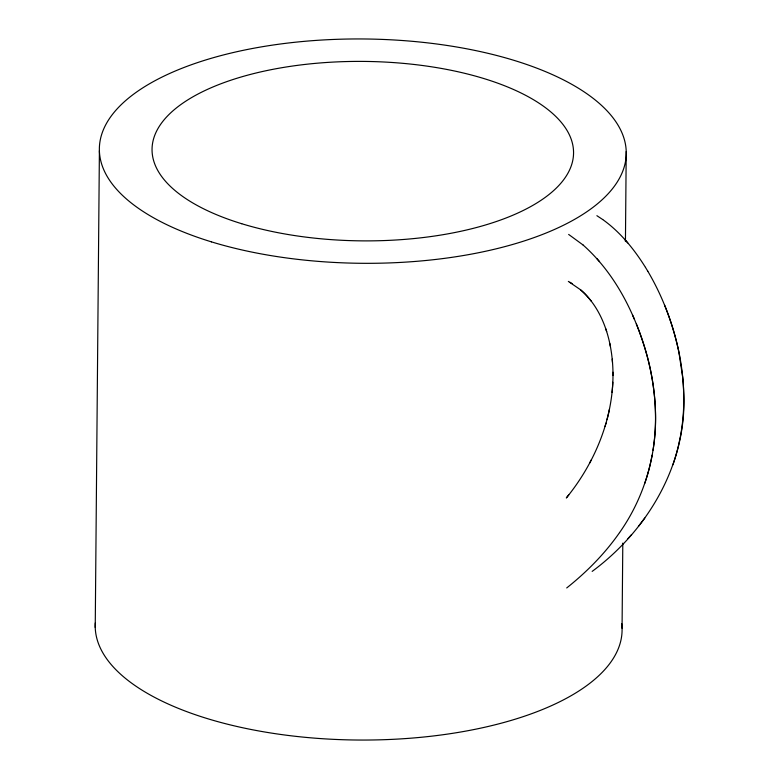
<?xml version="1.0" encoding="UTF-8"?>
<svg xmlns="http://www.w3.org/2000/svg" width="779" height="779" viewBox="0 0 779 779"><rect width="100%" height="100%" fill="white"/><g stroke="black" fill="none" stroke-linecap="round" stroke-linejoin="round"><path stroke-width="1.17" d="M95.233 627.475L99.4 150.746M622.061 628.254L622.801 543.119M625.44 241.519L626.219 151.525M609.791 343.422C621.204 398.205 601.037 455.501 566.314 497.976L568.738 494.908M619.568 532.583C644.457 497.362 657.135 453.933 655.421 410.864A215.15 164.729 56.4 0 0 654.438 395.956L653.893 390.98A228.559 175.002 56.4 0 0 651.663 376.169L650.718 371.262A216.543 165.8 56.4 0 0 647.3 356.655C635.83 314.969 615.77 274.033 583.033 244.957M652.198 455.053L650.173 464.654A249.085 190.709 56.4 0 1 644.691 483.535M605.049 426.473L606.052 423.075M592.167 571.396C648.089 530.032 687.623 463.067 683.66 392.129A215.15 164.729 56.4 0 0 682.677 377.211L678.957 352.527A216.543 165.8 56.4 0 0 675.539 337.911C669.336 314.58 660.086 292.037 647.807 271.238M589.576 463.164L591.31 459.902M619.568 532.583C604.942 553.626 586.723 572 566.713 587.95M644.808 518.064L638.429 526.4M627.971 538.591L631.574 534.569M568.329 281.404L580.472 289.73A58.513 44.802 56.4 0 1 586.159 295.153A61.346 46.974 56.4 0 1 591.339 301.259C601.388 314.424 607.318 330.325 610.405 346.499M569.858 282.241L572.088 283.585M596.88 215.686L602.703 219.522M568.641 234.421L583.043 244.966M602.703 219.522C620.269 232.074 634.106 249.153 645.46 267.353M625.089 239.835L627.777 242.912M596.85 258.57L599.538 261.647M591.339 301.249L587.95 297.111A59.029 45.192 56.4 0 0 580.472 289.73M645.46 267.353L647.816 271.248M632.509 314.959L634.466 319.4M605.731 328.728L606.675 331.581M612.216 359.119L612.498 362.362M612.966 372.206L612.976 375.527M653.016 450.213A223.583 171.185 56.4 0 0 651.702 376.169A223.826 171.37 56.4 0 0 641.516 337.648M636.336 323.879A218.032 166.94 56.4 0 1 641.516 337.648M609.402 409.433A226.202 173.191 56.4 0 1 606.997 419.677M612.81 382.226A186.162 142.538 56.4 0 1 612.051 392.392M672.929 464.8A249.085 190.709 56.4 0 0 678.421 445.919L680.437 436.318A223.846 171.39 56.4 0 0 679.95 357.434A223.437 171.078 56.4 0 0 675.539 337.92A222.551 170.397 56.4 0 0 669.755 318.913A217.847 166.794 56.4 0 0 664.584 305.134M621.691 623.638A263.448 112.166 0.5 0 1 362.216 740.05A263.448 112.166 0.5 0 1 95.311 622.908M211.44 241.86A263.448 112.166 0.5 0 0 625.216 162.928A263.448 112.166 0.5 0 0 251.773 48.619A263.448 112.166 0.5 0 0 211.44 241.86M241.714 223.719A210.758 89.731 0.5 0 0 572.731 160.571A210.758 89.731 0.5 0 0 273.984 69.127A210.758 89.731 0.5 0 0 241.714 223.719"/></g></svg>
